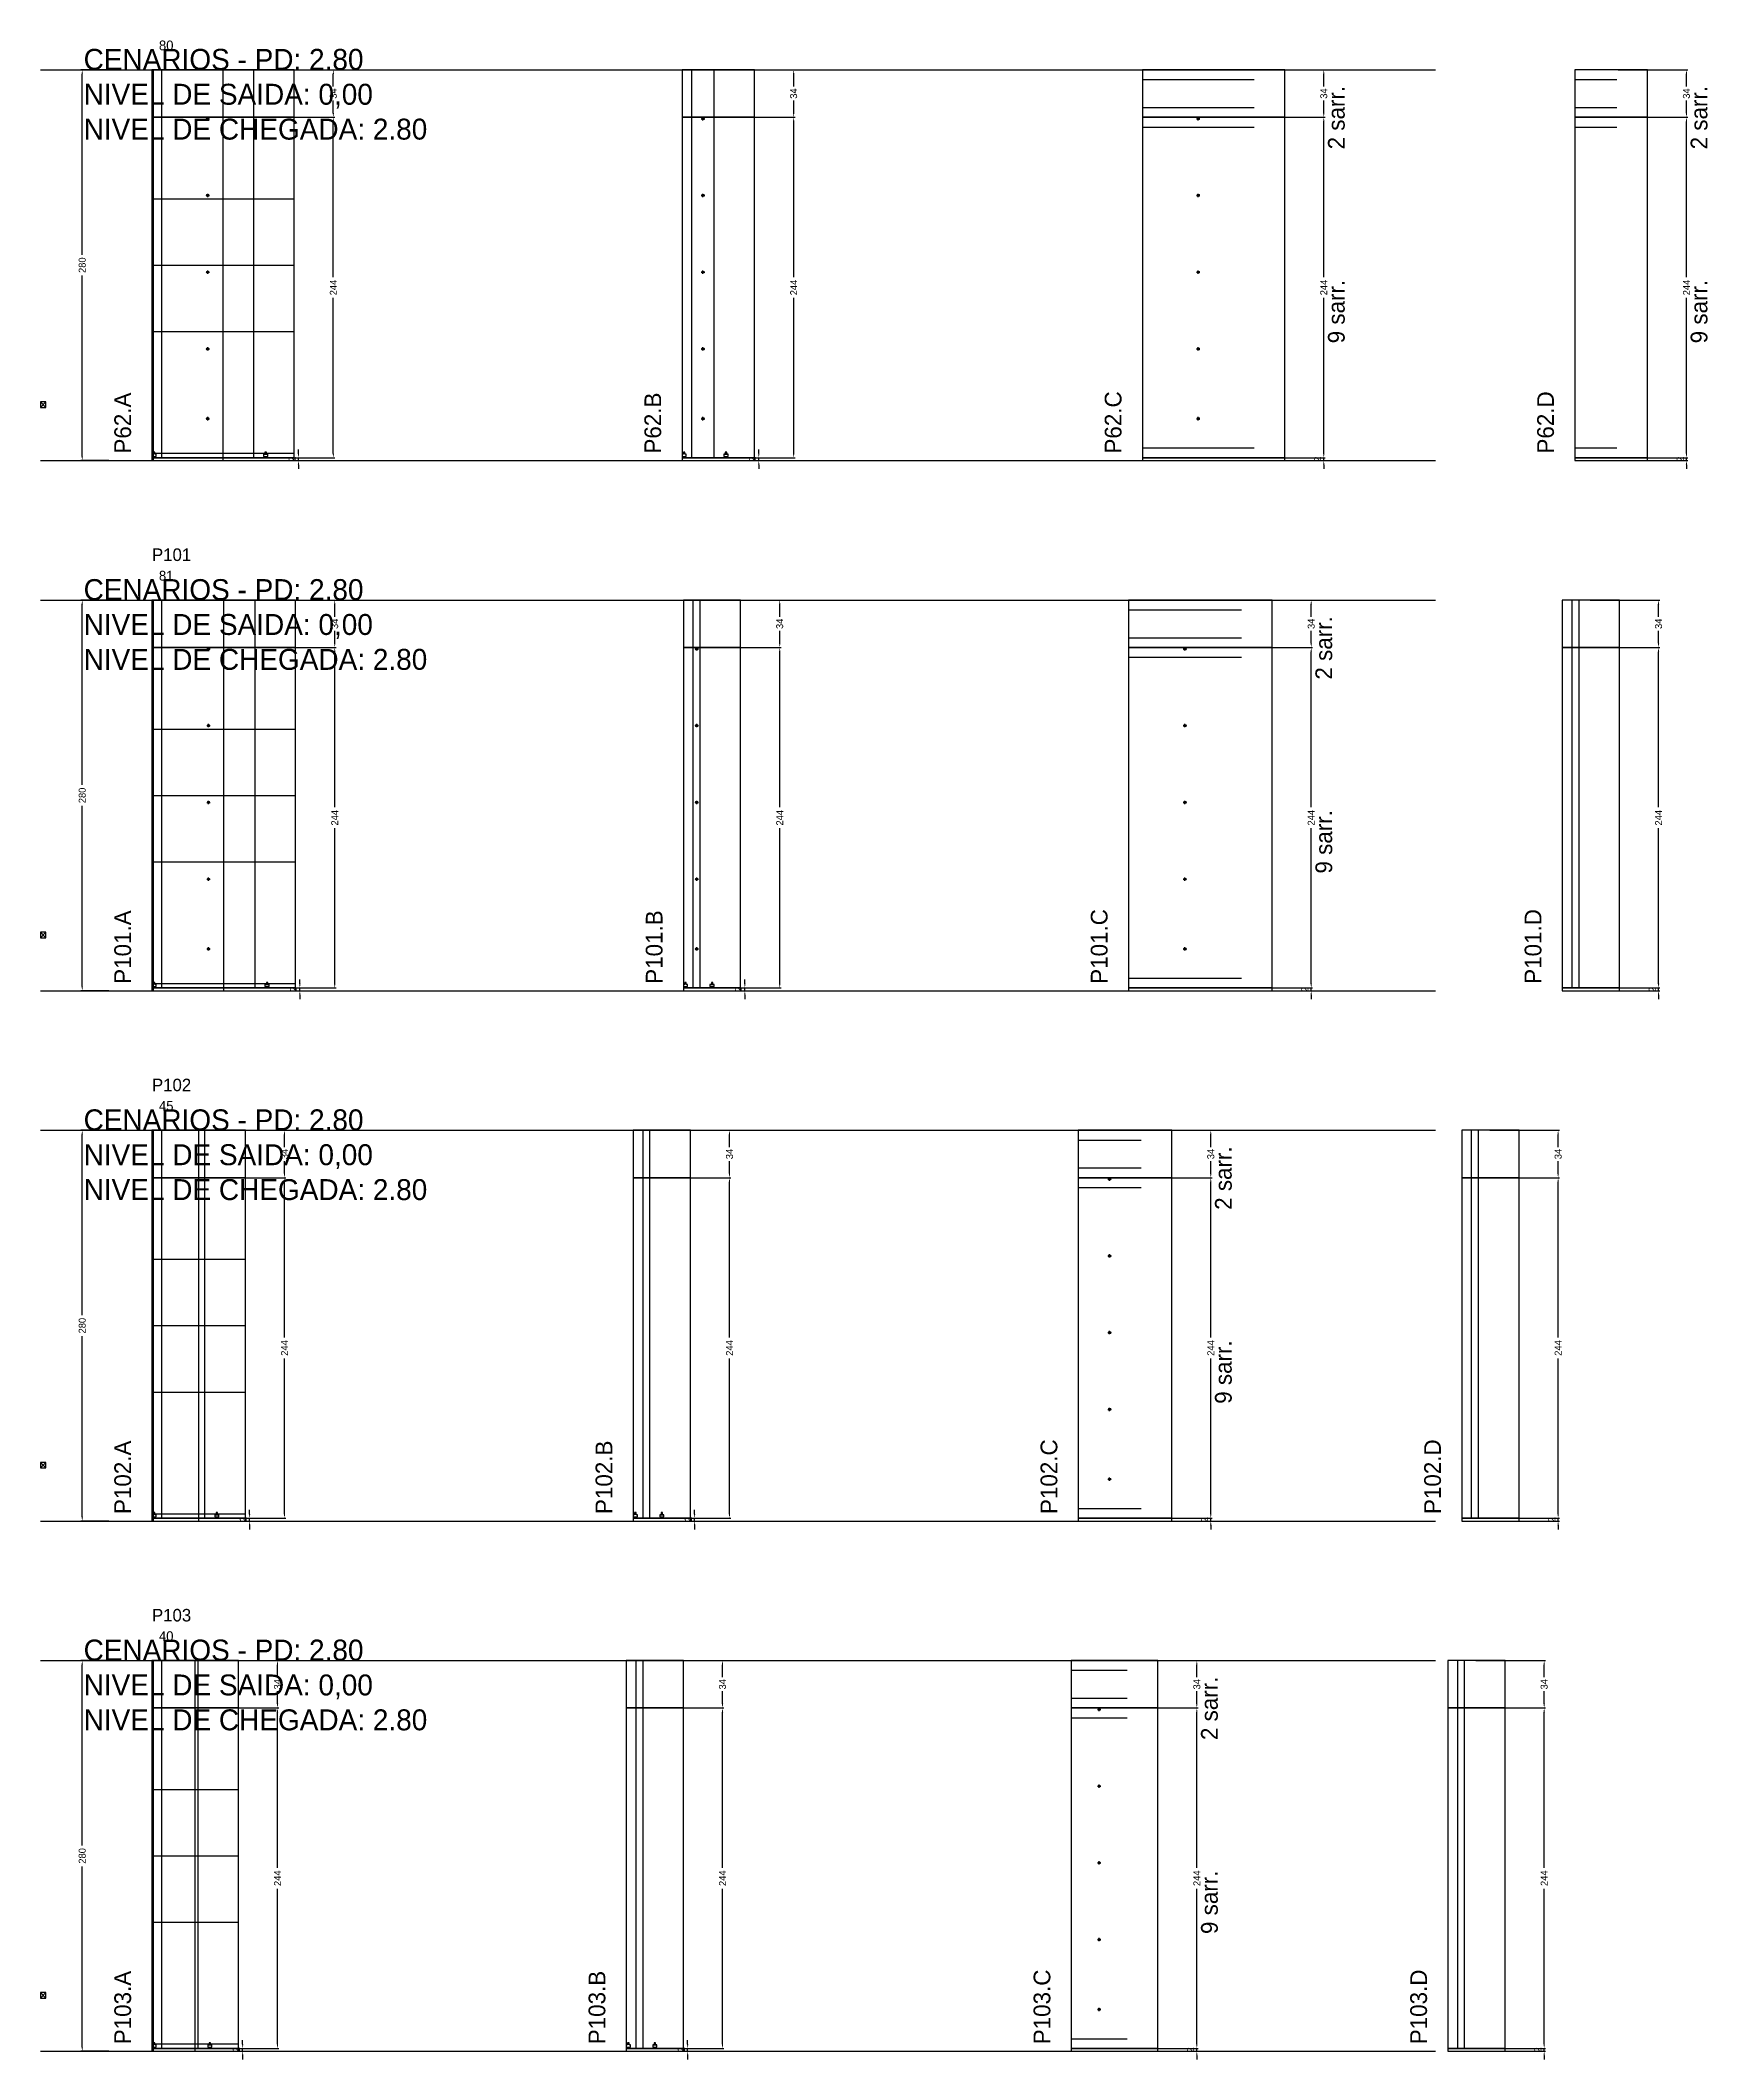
# Model space of a CAD drawing. Header units: centimetres. Extents: x -8500 to 4118, y -39526 to 295.
# Drawn here: x -7000 to -5805, y -24706 to -23259 of the extents above; entities that cross this region are included whole.
import ezdxf

# ---------------------------------------------------------------- set-up
doc = ezdxf.new("R2010")
doc.units = ezdxf.units.CM
doc.linetypes.add('DASHED', pattern=[2, -2])
for name, color, linetype in [('CHAPA', 140, 'Continuous'), ('COTA', 241, 'Continuous'), ('COTAS FURACAO', 16, 'Continuous'), ('Madeira', 30, 'Continuous'), ('MEIO_PONT', 160, 'Continuous'), ('NOMENCLATURA', 7, 'Continuous'), ('Nível', 160, 'Continuous'), ('Painéis', 200, 'Continuous'), ('Perfil Metálico', 150, 'Continuous'), ('SARR_2.2x7', 40, 'Continuous'), ('SARRAFO DE PRESSAO', 200, 'Continuous'), ('texto', 7, 'Continuous'), ('TEXTO_GERAL', 7, 'Continuous')]:
    doc.layers.add(name, color=color, linetype=linetype)
doc.dimstyles.new('PAINEL-NOVA', dxfattribs={"dimtxt": 5, "dimasz": 3, "dimexe": 1, "dimexo": 1, "dimgap": 1, "dimtad": 1, "dimcen": 2.5, "dimazin": 3, "dimtfac": 1, "dimtmove": 0, "dimatfit": 3})

# ---------------------------------------------------------------- blocks, each defined once
blk = doc.blocks.new('_CLOSEDFILLED')
at = {"color": 0, "linetype": 'BYBLOCK'}
blk.add_solid([(-1, 0.16), (0, 0), (-1, -0.16)], dxfattribs=at)
blk = doc.blocks.new('*D1587')
for p, q in [((-6951, -23280), (-6971, -23280)), ((-6970, -23412.5), (-6970, -23283)), ((-6970, -23557), (-6970, -23427.5)), ((-6951, -23560), (-6971, -23560))]:
    blk.add_line(p, q)
at = {"layer": 'Defpoints'}
for p in [(-6950, -23280), (-6970, -23560), (-6950, -23560)]:
    blk.add_point(p, dxfattribs=at)
at = {"layer": 'COTA', "xscale": 3, "yscale": 3}
for p, rotation in [((-6970, -23280), 90), ((-6970, -23560), 270)]:
    blk.add_blockref('_CLOSEDFILLED', p, dxfattribs=dict(at, rotation=rotation))
at = {"layer": 'COTA', "insert": (-6970, -23420), "char_height": 5, "attachment_point": 5, "rotation": 90}
blk.add_mtext('280', dxfattribs=at)
blk = doc.blocks.new('MULDURA')
at = {"layer": 'Paineis'}
for p, q in [((0, 0), (4, 4)), ((4, 0), (0, 4))]:
    blk.add_line(p, q, dxfattribs=at)
blk.add_lwpolyline([(0, 0), (4, 0), (4, 4), (0, 4)], close=True, dxfattribs=at)
blk = doc.blocks.new('*D1589')
for p, q in [((-6839, -23314), (-6789, -23314)), ((-6790, -23428.5), (-6790, -23317)), ((-6790, -23555), (-6790, -23443.5)), ((-6839, -23558), (-6789, -23558))]:
    blk.add_line(p, q)
at = {"layer": 'Defpoints'}
for p in [(-6840, -23314), (-6840, -23558), (-6790, -23558)]:
    blk.add_point(p, dxfattribs=at)
at = {"layer": 'COTA', "xscale": 3, "yscale": 3}
for p, rotation in [((-6790, -23314), 90), ((-6790, -23558), 270)]:
    blk.add_blockref('_CLOSEDFILLED', p, dxfattribs=dict(at, rotation=rotation))
at = {"layer": 'COTA', "insert": (-6790, -23436), "char_height": 5, "attachment_point": 5, "rotation": 90}
blk.add_mtext('244', dxfattribs=at)
blk = doc.blocks.new('*D1590')
for p, q in [((-6839, -23280), (-6789, -23280)), ((-6790, -23292), (-6790, -23283)), ((-6790, -23311), (-6790, -23302)), ((-6839, -23314), (-6789, -23314))]:
    blk.add_line(p, q)
at = {"layer": 'Defpoints'}
for p in [(-6840, -23280), (-6840, -23314), (-6790, -23314)]:
    blk.add_point(p, dxfattribs=at)
at = {"layer": 'COTA', "xscale": 3, "yscale": 3}
for p, rotation in [((-6790, -23280), 90), ((-6790, -23314), 270)]:
    blk.add_blockref('_CLOSEDFILLED', p, dxfattribs=dict(at, rotation=rotation))
at = {"layer": 'COTA', "insert": (-6790, -23297), "char_height": 5, "attachment_point": 5, "rotation": 90}
blk.add_mtext('34', dxfattribs=at)
blk = doc.blocks.new('SLIPTEE')
at = {"layer": 'Paineis'}
blk.add_lwpolyline([(0, 0), (3, 0), (3, 1.5), (2, 1.5), (2, 3), (1, 3), (1, 1.5), (0, 1.5)], close=True, dxfattribs=at)
blk = doc.blocks.new('SLIPTDD')
at = {"layer": 'Paineis'}
blk.add_line((0, 1.5), (3, 1.5), dxfattribs=at)
blk.add_lwpolyline([(0, 0), (3, 0), (3, 1.5), (2, 1.5), (2, 3), (1, 3), (1, 1.5), (0, 1.5)], close=True, dxfattribs=at)
blk = doc.blocks.new('furacao')
at = {"layer": 'COTAS FURACAO'}
for p, q in [((-1.2, 0), (1.2, 0)), ((0, -1.2), (0, 1.2))]:
    blk.add_line(p, q, dxfattribs=at)
blk.add_circle((0, 0), 0.8, dxfattribs=at)
blk = doc.blocks.new('*D1592')
for p, q in [((-6509, -23314), (-6459, -23314)), ((-6460, -23428.5), (-6460, -23317)), ((-6460, -23555), (-6460, -23443.5)), ((-6509, -23558), (-6459, -23558))]:
    blk.add_line(p, q)
at = {"layer": 'Defpoints'}
for p in [(-6510, -23314), (-6510, -23558), (-6460, -23558)]:
    blk.add_point(p, dxfattribs=at)
at = {"layer": 'COTA', "xscale": 3, "yscale": 3}
for p, rotation in [((-6460, -23314), 90), ((-6460, -23558), 270)]:
    blk.add_blockref('_CLOSEDFILLED', p, dxfattribs=dict(at, rotation=rotation))
at = {"layer": 'COTA', "insert": (-6460, -23436), "char_height": 5, "attachment_point": 5, "rotation": 90}
blk.add_mtext('244', dxfattribs=at)
blk = doc.blocks.new('*D1593')
for p, q in [((-6509, -23280), (-6459, -23280)), ((-6460, -23292), (-6460, -23283)), ((-6460, -23311), (-6460, -23302)), ((-6509, -23314), (-6459, -23314))]:
    blk.add_line(p, q)
at = {"layer": 'Defpoints'}
for p in [(-6510, -23280), (-6510, -23314), (-6460, -23314)]:
    blk.add_point(p, dxfattribs=at)
at = {"layer": 'COTA', "xscale": 3, "yscale": 3}
for p, rotation in [((-6460, -23280), 90), ((-6460, -23314), 270)]:
    blk.add_blockref('_CLOSEDFILLED', p, dxfattribs=dict(at, rotation=rotation))
at = {"layer": 'COTA', "insert": (-6460, -23297), "char_height": 5, "attachment_point": 5, "rotation": 90}
blk.add_mtext('34', dxfattribs=at)
blk = doc.blocks.new('*D1595')
for p, q in [((-6129, -23314), (-6079, -23314)), ((-6080, -23428.5), (-6080, -23317)), ((-6080, -23555), (-6080, -23443.5)), ((-6129, -23558), (-6079, -23558))]:
    blk.add_line(p, q)
at = {"layer": 'Defpoints'}
for p in [(-6130, -23314), (-6130, -23558), (-6080, -23558)]:
    blk.add_point(p, dxfattribs=at)
at = {"layer": 'COTA', "xscale": 3, "yscale": 3}
for p, rotation in [((-6080, -23314), 90), ((-6080, -23558), 270)]:
    blk.add_blockref('_CLOSEDFILLED', p, dxfattribs=dict(at, rotation=rotation))
at = {"layer": 'COTA', "insert": (-6080, -23436), "char_height": 5, "attachment_point": 5, "rotation": 90}
blk.add_mtext('244', dxfattribs=at)
blk = doc.blocks.new('*D1596')
for p, q in [((-6129, -23280), (-6079, -23280)), ((-6080, -23292), (-6080, -23283)), ((-6080, -23311), (-6080, -23302)), ((-6129, -23314), (-6079, -23314))]:
    blk.add_line(p, q)
at = {"layer": 'Defpoints'}
for p in [(-6130, -23280), (-6130, -23314), (-6080, -23314)]:
    blk.add_point(p, dxfattribs=at)
at = {"layer": 'COTA', "xscale": 3, "yscale": 3}
for p, rotation in [((-6080, -23280), 90), ((-6080, -23314), 270)]:
    blk.add_blockref('_CLOSEDFILLED', p, dxfattribs=dict(at, rotation=rotation))
at = {"layer": 'COTA', "insert": (-6080, -23297), "char_height": 5, "attachment_point": 5, "rotation": 90}
blk.add_mtext('34', dxfattribs=at)
blk = doc.blocks.new('*D1598')
for p, q in [((-5869, -23314), (-5819, -23314)), ((-5820, -23428.5), (-5820, -23317)), ((-5820, -23555), (-5820, -23443.5)), ((-5869, -23558), (-5819, -23558))]:
    blk.add_line(p, q)
at = {"layer": 'Defpoints'}
for p in [(-5870, -23314), (-5870, -23558), (-5820, -23558)]:
    blk.add_point(p, dxfattribs=at)
at = {"layer": 'COTA', "xscale": 3, "yscale": 3}
for p, rotation in [((-5820, -23314), 90), ((-5820, -23558), 270)]:
    blk.add_blockref('_CLOSEDFILLED', p, dxfattribs=dict(at, rotation=rotation))
at = {"layer": 'COTA', "insert": (-5820, -23436), "char_height": 5, "attachment_point": 5, "rotation": 90}
blk.add_mtext('244', dxfattribs=at)
blk = doc.blocks.new('*D1599')
for p, q in [((-5869, -23280), (-5819, -23280)), ((-5820, -23292), (-5820, -23283)), ((-5820, -23311), (-5820, -23302)), ((-5869, -23314), (-5819, -23314))]:
    blk.add_line(p, q)
at = {"layer": 'Defpoints'}
for p in [(-5870, -23280), (-5870, -23314), (-5820, -23314)]:
    blk.add_point(p, dxfattribs=at)
at = {"layer": 'COTA', "xscale": 3, "yscale": 3}
for p, rotation in [((-5820, -23280), 90), ((-5820, -23314), 270)]:
    blk.add_blockref('_CLOSEDFILLED', p, dxfattribs=dict(at, rotation=rotation))
at = {"layer": 'COTA', "insert": (-5820, -23297), "char_height": 5, "attachment_point": 5, "rotation": 90}
blk.add_mtext('34', dxfattribs=at)
blk = doc.blocks.new('*D1613')
for p, q in [((-6951, -23660), (-6971, -23660)), ((-6970, -23792.5), (-6970, -23663)), ((-6970, -23937), (-6970, -23807.5)), ((-6951, -23940), (-6971, -23940))]:
    blk.add_line(p, q)
at = {"layer": 'Defpoints'}
for p in [(-6950, -23660), (-6970, -23940), (-6950, -23940)]:
    blk.add_point(p, dxfattribs=at)
at = {"layer": 'COTA', "xscale": 3, "yscale": 3}
for p, rotation in [((-6970, -23660), 90), ((-6970, -23940), 270)]:
    blk.add_blockref('_CLOSEDFILLED', p, dxfattribs=dict(at, rotation=rotation))
at = {"layer": 'COTA', "insert": (-6970, -23800), "char_height": 5, "attachment_point": 5, "rotation": 90}
blk.add_mtext('280', dxfattribs=at)
blk = doc.blocks.new('*D1615')
for p, q in [((-6838, -23694), (-6788, -23694)), ((-6789, -23808.5), (-6789, -23697)), ((-6789, -23935), (-6789, -23823.5)), ((-6838, -23938), (-6788, -23938))]:
    blk.add_line(p, q)
at = {"layer": 'Defpoints'}
for p in [(-6839, -23694), (-6839, -23938), (-6789, -23938)]:
    blk.add_point(p, dxfattribs=at)
at = {"layer": 'COTA', "xscale": 3, "yscale": 3}
for p, rotation in [((-6789, -23694), 90), ((-6789, -23938), 270)]:
    blk.add_blockref('_CLOSEDFILLED', p, dxfattribs=dict(at, rotation=rotation))
at = {"layer": 'COTA', "insert": (-6789, -23816), "char_height": 5, "attachment_point": 5, "rotation": 90}
blk.add_mtext('244', dxfattribs=at)
blk = doc.blocks.new('*D1616')
for p, q in [((-6838, -23660), (-6788, -23660)), ((-6789, -23672), (-6789, -23663)), ((-6789, -23691), (-6789, -23682)), ((-6838, -23694), (-6788, -23694))]:
    blk.add_line(p, q)
at = {"layer": 'Defpoints'}
for p in [(-6839, -23660), (-6839, -23694), (-6789, -23694)]:
    blk.add_point(p, dxfattribs=at)
at = {"layer": 'COTA', "xscale": 3, "yscale": 3}
for p, rotation in [((-6789, -23660), 90), ((-6789, -23694), 270)]:
    blk.add_blockref('_CLOSEDFILLED', p, dxfattribs=dict(at, rotation=rotation))
at = {"layer": 'COTA', "insert": (-6789, -23677), "char_height": 5, "attachment_point": 5, "rotation": 90}
blk.add_mtext('34', dxfattribs=at)
blk = doc.blocks.new('*D1618')
for p, q in [((-6519, -23694), (-6469, -23694)), ((-6470, -23808.5), (-6470, -23697)), ((-6470, -23935), (-6470, -23823.5)), ((-6519, -23938), (-6469, -23938))]:
    blk.add_line(p, q)
at = {"layer": 'Defpoints'}
for p in [(-6520, -23694), (-6520, -23938), (-6470, -23938)]:
    blk.add_point(p, dxfattribs=at)
at = {"layer": 'COTA', "xscale": 3, "yscale": 3}
for p, rotation in [((-6470, -23694), 90), ((-6470, -23938), 270)]:
    blk.add_blockref('_CLOSEDFILLED', p, dxfattribs=dict(at, rotation=rotation))
at = {"layer": 'COTA', "insert": (-6470, -23816), "char_height": 5, "attachment_point": 5, "rotation": 90}
blk.add_mtext('244', dxfattribs=at)
blk = doc.blocks.new('*D1619')
for p, q in [((-6519, -23660), (-6469, -23660)), ((-6470, -23672), (-6470, -23663)), ((-6470, -23691), (-6470, -23682)), ((-6519, -23694), (-6469, -23694))]:
    blk.add_line(p, q)
at = {"layer": 'Defpoints'}
for p in [(-6520, -23660), (-6520, -23694), (-6470, -23694)]:
    blk.add_point(p, dxfattribs=at)
at = {"layer": 'COTA', "xscale": 3, "yscale": 3}
for p, rotation in [((-6470, -23660), 90), ((-6470, -23694), 270)]:
    blk.add_blockref('_CLOSEDFILLED', p, dxfattribs=dict(at, rotation=rotation))
at = {"layer": 'COTA', "insert": (-6470, -23677), "char_height": 5, "attachment_point": 5, "rotation": 90}
blk.add_mtext('34', dxfattribs=at)
blk = doc.blocks.new('*D1621')
for p, q in [((-6138, -23694), (-6088, -23694)), ((-6089, -23808.5), (-6089, -23697)), ((-6089, -23935), (-6089, -23823.5)), ((-6138, -23938), (-6088, -23938))]:
    blk.add_line(p, q)
at = {"layer": 'Defpoints'}
for p in [(-6139, -23694), (-6139, -23938), (-6089, -23938)]:
    blk.add_point(p, dxfattribs=at)
at = {"layer": 'COTA', "xscale": 3, "yscale": 3}
for p, rotation in [((-6089, -23694), 90), ((-6089, -23938), 270)]:
    blk.add_blockref('_CLOSEDFILLED', p, dxfattribs=dict(at, rotation=rotation))
at = {"layer": 'COTA', "insert": (-6089, -23816), "char_height": 5, "attachment_point": 5, "rotation": 90}
blk.add_mtext('244', dxfattribs=at)
blk = doc.blocks.new('*D1622')
for p, q in [((-6138, -23660), (-6088, -23660)), ((-6089, -23672), (-6089, -23663)), ((-6089, -23691), (-6089, -23682)), ((-6138, -23694), (-6088, -23694))]:
    blk.add_line(p, q)
at = {"layer": 'Defpoints'}
for p in [(-6139, -23660), (-6139, -23694), (-6089, -23694)]:
    blk.add_point(p, dxfattribs=at)
at = {"layer": 'COTA', "xscale": 3, "yscale": 3}
for p, rotation in [((-6089, -23660), 90), ((-6089, -23694), 270)]:
    blk.add_blockref('_CLOSEDFILLED', p, dxfattribs=dict(at, rotation=rotation))
at = {"layer": 'COTA', "insert": (-6089, -23677), "char_height": 5, "attachment_point": 5, "rotation": 90}
blk.add_mtext('34', dxfattribs=at)
blk = doc.blocks.new('*D1624')
for p, q in [((-5889, -23694), (-5839, -23694)), ((-5840, -23808.5), (-5840, -23697)), ((-5840, -23935), (-5840, -23823.5)), ((-5889, -23938), (-5839, -23938))]:
    blk.add_line(p, q)
at = {"layer": 'Defpoints'}
for p in [(-5890, -23694), (-5890, -23938), (-5840, -23938)]:
    blk.add_point(p, dxfattribs=at)
at = {"layer": 'COTA', "xscale": 3, "yscale": 3}
for p, rotation in [((-5840, -23694), 90), ((-5840, -23938), 270)]:
    blk.add_blockref('_CLOSEDFILLED', p, dxfattribs=dict(at, rotation=rotation))
at = {"layer": 'COTA', "insert": (-5840, -23816), "char_height": 5, "attachment_point": 5, "rotation": 90}
blk.add_mtext('244', dxfattribs=at)
blk = doc.blocks.new('*D1625')
for p, q in [((-5889, -23660), (-5839, -23660)), ((-5840, -23672), (-5840, -23663)), ((-5840, -23691), (-5840, -23682)), ((-5889, -23694), (-5839, -23694))]:
    blk.add_line(p, q)
at = {"layer": 'Defpoints'}
for p in [(-5890, -23660), (-5890, -23694), (-5840, -23694)]:
    blk.add_point(p, dxfattribs=at)
at = {"layer": 'COTA', "xscale": 3, "yscale": 3}
for p, rotation in [((-5840, -23660), 90), ((-5840, -23694), 270)]:
    blk.add_blockref('_CLOSEDFILLED', p, dxfattribs=dict(at, rotation=rotation))
at = {"layer": 'COTA', "insert": (-5840, -23677), "char_height": 5, "attachment_point": 5, "rotation": 90}
blk.add_mtext('34', dxfattribs=at)
blk = doc.blocks.new('*D1639')
for p, q in [((-6951, -24040), (-6971, -24040)), ((-6970, -24172.5), (-6970, -24043)), ((-6970, -24317), (-6970, -24187.5)), ((-6951, -24320), (-6971, -24320))]:
    blk.add_line(p, q)
at = {"layer": 'Defpoints'}
for p in [(-6950, -24040), (-6970, -24320), (-6950, -24320)]:
    blk.add_point(p, dxfattribs=at)
at = {"layer": 'COTA', "xscale": 3, "yscale": 3}
for p, rotation in [((-6970, -24040), 90), ((-6970, -24320), 270)]:
    blk.add_blockref('_CLOSEDFILLED', p, dxfattribs=dict(at, rotation=rotation))
at = {"layer": 'COTA', "insert": (-6970, -24180), "char_height": 5, "attachment_point": 5, "rotation": 90}
blk.add_mtext('280', dxfattribs=at)
blk = doc.blocks.new('*D1641')
for p, q in [((-6874, -24074), (-6824, -24074)), ((-6825, -24188.5), (-6825, -24077)), ((-6825, -24315), (-6825, -24203.5)), ((-6874, -24318), (-6824, -24318))]:
    blk.add_line(p, q)
at = {"layer": 'Defpoints'}
for p in [(-6875, -24074), (-6875, -24318), (-6825, -24318)]:
    blk.add_point(p, dxfattribs=at)
at = {"layer": 'COTA', "xscale": 3, "yscale": 3}
for p, rotation in [((-6825, -24074), 90), ((-6825, -24318), 270)]:
    blk.add_blockref('_CLOSEDFILLED', p, dxfattribs=dict(at, rotation=rotation))
at = {"layer": 'COTA', "insert": (-6825, -24196), "char_height": 5, "attachment_point": 5, "rotation": 90}
blk.add_mtext('244', dxfattribs=at)
blk = doc.blocks.new('*D1642')
for p, q in [((-6874, -24040), (-6824, -24040)), ((-6825, -24052), (-6825, -24043)), ((-6825, -24071), (-6825, -24062)), ((-6874, -24074), (-6824, -24074))]:
    blk.add_line(p, q)
at = {"layer": 'Defpoints'}
for p in [(-6875, -24040), (-6875, -24074), (-6825, -24074)]:
    blk.add_point(p, dxfattribs=at)
at = {"layer": 'COTA', "xscale": 3, "yscale": 3}
for p, rotation in [((-6825, -24040), 90), ((-6825, -24074), 270)]:
    blk.add_blockref('_CLOSEDFILLED', p, dxfattribs=dict(at, rotation=rotation))
at = {"layer": 'COTA', "insert": (-6825, -24057), "char_height": 5, "attachment_point": 5, "rotation": 90}
blk.add_mtext('34', dxfattribs=at)
blk = doc.blocks.new('*D1644')
for p, q in [((-6555, -24074), (-6505, -24074)), ((-6506, -24188.5), (-6506, -24077)), ((-6506, -24315), (-6506, -24203.5)), ((-6555, -24318), (-6505, -24318))]:
    blk.add_line(p, q)
at = {"layer": 'Defpoints'}
for p in [(-6556, -24074), (-6556, -24318), (-6506, -24318)]:
    blk.add_point(p, dxfattribs=at)
at = {"layer": 'COTA', "xscale": 3, "yscale": 3}
for p, rotation in [((-6506, -24074), 90), ((-6506, -24318), 270)]:
    blk.add_blockref('_CLOSEDFILLED', p, dxfattribs=dict(at, rotation=rotation))
at = {"layer": 'COTA', "insert": (-6506, -24196), "char_height": 5, "attachment_point": 5, "rotation": 90}
blk.add_mtext('244', dxfattribs=at)
blk = doc.blocks.new('*D1645')
for p, q in [((-6555, -24040), (-6505, -24040)), ((-6506, -24052), (-6506, -24043)), ((-6506, -24071), (-6506, -24062)), ((-6555, -24074), (-6505, -24074))]:
    blk.add_line(p, q)
at = {"layer": 'Defpoints'}
for p in [(-6556, -24040), (-6556, -24074), (-6506, -24074)]:
    blk.add_point(p, dxfattribs=at)
at = {"layer": 'COTA', "xscale": 3, "yscale": 3}
for p, rotation in [((-6506, -24040), 90), ((-6506, -24074), 270)]:
    blk.add_blockref('_CLOSEDFILLED', p, dxfattribs=dict(at, rotation=rotation))
at = {"layer": 'COTA', "insert": (-6506, -24057), "char_height": 5, "attachment_point": 5, "rotation": 90}
blk.add_mtext('34', dxfattribs=at)
blk = doc.blocks.new('*D1647')
for p, q in [((-6210, -24074), (-6160, -24074)), ((-6161, -24188.5), (-6161, -24077)), ((-6161, -24315), (-6161, -24203.5)), ((-6210, -24318), (-6160, -24318))]:
    blk.add_line(p, q)
at = {"layer": 'Defpoints'}
for p in [(-6211, -24074), (-6211, -24318), (-6161, -24318)]:
    blk.add_point(p, dxfattribs=at)
at = {"layer": 'COTA', "xscale": 3, "yscale": 3}
for p, rotation in [((-6161, -24074), 90), ((-6161, -24318), 270)]:
    blk.add_blockref('_CLOSEDFILLED', p, dxfattribs=dict(at, rotation=rotation))
at = {"layer": 'COTA', "insert": (-6161, -24196), "char_height": 5, "attachment_point": 5, "rotation": 90}
blk.add_mtext('244', dxfattribs=at)
blk = doc.blocks.new('*D1648')
for p, q in [((-6210, -24040), (-6160, -24040)), ((-6161, -24052), (-6161, -24043)), ((-6161, -24071), (-6161, -24062)), ((-6210, -24074), (-6160, -24074))]:
    blk.add_line(p, q)
at = {"layer": 'Defpoints'}
for p in [(-6211, -24040), (-6211, -24074), (-6161, -24074)]:
    blk.add_point(p, dxfattribs=at)
at = {"layer": 'COTA', "xscale": 3, "yscale": 3}
for p, rotation in [((-6161, -24040), 90), ((-6161, -24074), 270)]:
    blk.add_blockref('_CLOSEDFILLED', p, dxfattribs=dict(at, rotation=rotation))
at = {"layer": 'COTA', "insert": (-6161, -24057), "char_height": 5, "attachment_point": 5, "rotation": 90}
blk.add_mtext('34', dxfattribs=at)
blk = doc.blocks.new('*D1650')
for p, q in [((-5961, -24074), (-5911, -24074)), ((-5912, -24188.5), (-5912, -24077)), ((-5912, -24315), (-5912, -24203.5)), ((-5961, -24318), (-5911, -24318))]:
    blk.add_line(p, q)
at = {"layer": 'Defpoints'}
for p in [(-5962, -24074), (-5962, -24318), (-5912, -24318)]:
    blk.add_point(p, dxfattribs=at)
at = {"layer": 'COTA', "xscale": 3, "yscale": 3}
for p, rotation in [((-5912, -24074), 90), ((-5912, -24318), 270)]:
    blk.add_blockref('_CLOSEDFILLED', p, dxfattribs=dict(at, rotation=rotation))
at = {"layer": 'COTA', "insert": (-5912, -24196), "char_height": 5, "attachment_point": 5, "rotation": 90}
blk.add_mtext('244', dxfattribs=at)
blk = doc.blocks.new('*D1651')
for p, q in [((-5961, -24040), (-5911, -24040)), ((-5912, -24052), (-5912, -24043)), ((-5912, -24071), (-5912, -24062)), ((-5961, -24074), (-5911, -24074))]:
    blk.add_line(p, q)
at = {"layer": 'Defpoints'}
for p in [(-5962, -24040), (-5962, -24074), (-5912, -24074)]:
    blk.add_point(p, dxfattribs=at)
at = {"layer": 'COTA', "xscale": 3, "yscale": 3}
for p, rotation in [((-5912, -24040), 90), ((-5912, -24074), 270)]:
    blk.add_blockref('_CLOSEDFILLED', p, dxfattribs=dict(at, rotation=rotation))
at = {"layer": 'COTA', "insert": (-5912, -24057), "char_height": 5, "attachment_point": 5, "rotation": 90}
blk.add_mtext('34', dxfattribs=at)
blk = doc.blocks.new('*D1665')
for p, q in [((-6951, -24420), (-6971, -24420)), ((-6970, -24552.5), (-6970, -24423)), ((-6970, -24697), (-6970, -24567.5)), ((-6951, -24700), (-6971, -24700))]:
    blk.add_line(p, q)
at = {"layer": 'Defpoints'}
for p in [(-6950, -24420), (-6970, -24700), (-6950, -24700)]:
    blk.add_point(p, dxfattribs=at)
at = {"layer": 'COTA', "xscale": 3, "yscale": 3}
for p, rotation in [((-6970, -24420), 90), ((-6970, -24700), 270)]:
    blk.add_blockref('_CLOSEDFILLED', p, dxfattribs=dict(at, rotation=rotation))
at = {"layer": 'COTA', "insert": (-6970, -24560), "char_height": 5, "attachment_point": 5, "rotation": 90}
blk.add_mtext('280', dxfattribs=at)
blk = doc.blocks.new('*D1667')
for p, q in [((-6879, -24454), (-6829, -24454)), ((-6830, -24568.5), (-6830, -24457)), ((-6830, -24695), (-6830, -24583.5)), ((-6879, -24698), (-6829, -24698))]:
    blk.add_line(p, q)
at = {"layer": 'Defpoints'}
for p in [(-6880, -24454), (-6880, -24698), (-6830, -24698)]:
    blk.add_point(p, dxfattribs=at)
at = {"layer": 'COTA', "xscale": 3, "yscale": 3}
for p, rotation in [((-6830, -24454), 90), ((-6830, -24698), 270)]:
    blk.add_blockref('_CLOSEDFILLED', p, dxfattribs=dict(at, rotation=rotation))
at = {"layer": 'COTA', "insert": (-6830, -24576), "char_height": 5, "attachment_point": 5, "rotation": 90}
blk.add_mtext('244', dxfattribs=at)
blk = doc.blocks.new('*D1668')
for p, q in [((-6879, -24420), (-6829, -24420)), ((-6830, -24432), (-6830, -24423)), ((-6879, -24454), (-6829, -24454)), ((-6830, -24451), (-6830, -24442))]:
    blk.add_line(p, q)
at = {"layer": 'Defpoints'}
for p in [(-6880, -24420), (-6880, -24454), (-6830, -24454)]:
    blk.add_point(p, dxfattribs=at)
at = {"layer": 'COTA', "xscale": 3, "yscale": 3}
for p, rotation in [((-6830, -24420), 90), ((-6830, -24454), 270)]:
    blk.add_blockref('_CLOSEDFILLED', p, dxfattribs=dict(at, rotation=rotation))
at = {"layer": 'COTA', "insert": (-6830, -24437), "char_height": 5, "attachment_point": 5, "rotation": 90}
blk.add_mtext('34', dxfattribs=at)
blk = doc.blocks.new('*D1670')
for p, q in [((-6560, -24454), (-6510, -24454)), ((-6511, -24568.5), (-6511, -24457)), ((-6511, -24695), (-6511, -24583.5)), ((-6560, -24698), (-6510, -24698))]:
    blk.add_line(p, q)
at = {"layer": 'Defpoints'}
for p in [(-6561, -24454), (-6561, -24698), (-6511, -24698)]:
    blk.add_point(p, dxfattribs=at)
at = {"layer": 'COTA', "xscale": 3, "yscale": 3}
for p, rotation in [((-6511, -24454), 90), ((-6511, -24698), 270)]:
    blk.add_blockref('_CLOSEDFILLED', p, dxfattribs=dict(at, rotation=rotation))
at = {"layer": 'COTA', "insert": (-6511, -24576), "char_height": 5, "attachment_point": 5, "rotation": 90}
blk.add_mtext('244', dxfattribs=at)
blk = doc.blocks.new('*D1671')
for p, q in [((-6560, -24420), (-6510, -24420)), ((-6511, -24432), (-6511, -24423)), ((-6560, -24454), (-6510, -24454)), ((-6511, -24451), (-6511, -24442))]:
    blk.add_line(p, q)
at = {"layer": 'Defpoints'}
for p in [(-6561, -24420), (-6561, -24454), (-6511, -24454)]:
    blk.add_point(p, dxfattribs=at)
at = {"layer": 'COTA', "xscale": 3, "yscale": 3}
for p, rotation in [((-6511, -24420), 90), ((-6511, -24454), 270)]:
    blk.add_blockref('_CLOSEDFILLED', p, dxfattribs=dict(at, rotation=rotation))
at = {"layer": 'COTA', "insert": (-6511, -24437), "char_height": 5, "attachment_point": 5, "rotation": 90}
blk.add_mtext('34', dxfattribs=at)
blk = doc.blocks.new('*D1673')
for p, q in [((-6220, -24454), (-6170, -24454)), ((-6171, -24568.5), (-6171, -24457)), ((-6171, -24695), (-6171, -24583.5)), ((-6220, -24698), (-6170, -24698))]:
    blk.add_line(p, q)
at = {"layer": 'Defpoints'}
for p in [(-6221, -24454), (-6221, -24698), (-6171, -24698)]:
    blk.add_point(p, dxfattribs=at)
at = {"layer": 'COTA', "xscale": 3, "yscale": 3}
for p, rotation in [((-6171, -24454), 90), ((-6171, -24698), 270)]:
    blk.add_blockref('_CLOSEDFILLED', p, dxfattribs=dict(at, rotation=rotation))
at = {"layer": 'COTA', "insert": (-6171, -24576), "char_height": 5, "attachment_point": 5, "rotation": 90}
blk.add_mtext('244', dxfattribs=at)
blk = doc.blocks.new('*D1674')
for p, q in [((-6220, -24420), (-6170, -24420)), ((-6171, -24432), (-6171, -24423)), ((-6220, -24454), (-6170, -24454)), ((-6171, -24451), (-6171, -24442))]:
    blk.add_line(p, q)
at = {"layer": 'Defpoints'}
for p in [(-6221, -24420), (-6221, -24454), (-6171, -24454)]:
    blk.add_point(p, dxfattribs=at)
at = {"layer": 'COTA', "xscale": 3, "yscale": 3}
for p, rotation in [((-6171, -24420), 90), ((-6171, -24454), 270)]:
    blk.add_blockref('_CLOSEDFILLED', p, dxfattribs=dict(at, rotation=rotation))
at = {"layer": 'COTA', "insert": (-6171, -24437), "char_height": 5, "attachment_point": 5, "rotation": 90}
blk.add_mtext('34', dxfattribs=at)
blk = doc.blocks.new('*D1676')
for p, q in [((-5971, -24454), (-5921, -24454)), ((-5922, -24568.5), (-5922, -24457)), ((-5922, -24695), (-5922, -24583.5)), ((-5971, -24698), (-5921, -24698))]:
    blk.add_line(p, q)
at = {"layer": 'Defpoints'}
for p in [(-5972, -24454), (-5972, -24698), (-5922, -24698)]:
    blk.add_point(p, dxfattribs=at)
at = {"layer": 'COTA', "xscale": 3, "yscale": 3}
for p, rotation in [((-5922, -24454), 90), ((-5922, -24698), 270)]:
    blk.add_blockref('_CLOSEDFILLED', p, dxfattribs=dict(at, rotation=rotation))
at = {"layer": 'COTA', "insert": (-5922, -24576), "char_height": 5, "attachment_point": 5, "rotation": 90}
blk.add_mtext('244', dxfattribs=at)
blk = doc.blocks.new('*D1677')
for p, q in [((-5971, -24420), (-5921, -24420)), ((-5922, -24432), (-5922, -24423)), ((-5971, -24454), (-5921, -24454)), ((-5922, -24451), (-5922, -24442))]:
    blk.add_line(p, q)
at = {"layer": 'Defpoints'}
for p in [(-5972, -24420), (-5972, -24454), (-5922, -24454)]:
    blk.add_point(p, dxfattribs=at)
at = {"layer": 'COTA', "xscale": 3, "yscale": 3}
for p, rotation in [((-5922, -24420), 90), ((-5922, -24454), 270)]:
    blk.add_blockref('_CLOSEDFILLED', p, dxfattribs=dict(at, rotation=rotation))
at = {"layer": 'COTA', "insert": (-5922, -24437), "char_height": 5, "attachment_point": 5, "rotation": 90}
blk.add_mtext('34', dxfattribs=at)

msp = doc.modelspace()

# ---------------------------------------------------------------- linework, layer by layer
at = {"layer": 'CHAPA'}
for points in [[(-6920, -23560), (-6918.8, -23560), (-6918.8, -23280), (-6920, -23280)], [(-6920, -23940), (-6918.8, -23940), (-6918.8, -23660), (-6920, -23660)], [(-6920, -24320), (-6918.8, -24320), (-6918.8, -24040), (-6920, -24040)], [(-6920, -24700), (-6918.8, -24700), (-6918.8, -24420), (-6920, -24420)]]:
    msp.add_lwpolyline(points, close=True, dxfattribs=at)
at = {"layer": 'Madeira'}
for points in [[(-6920, -23372.4), (-6818, -23372.4)], [(-6920, -23467.6), (-6818, -23467.6)], [(-6920, -23752.4), (-6817, -23752.4)], [(-6920, -23847.6), (-6817, -23847.6)], [(-6920, -24132.4), (-6853, -24132.4)], [(-6920, -24227.6), (-6853, -24227.6)], [(-6920, -24512.4), (-6858, -24512.4)], [(-6920, -24607.6), (-6858, -24607.6)]]:
    msp.add_lwpolyline(points, dxfattribs=at)
at = {"layer": 'MEIO_PONT'}
for points in [[(-6920, -23420), (-6818, -23420)], [(-6920, -23800), (-6817, -23800)], [(-6920, -24180), (-6853, -24180)], [(-6920, -24560), (-6858, -24560)]]:
    msp.add_lwpolyline(points, dxfattribs=at)
at = {"layer": 'Nível', "linetype": 'DASHED'}
for points in [[(-7000, -23280), (-6000, -23280)], [(-7000, -23560), (-6000, -23560)], [(-7000, -23660), (-6000, -23660)], [(-7000, -23940), (-6000, -23940)], [(-7000, -24040), (-6000, -24040)], [(-7000, -24320), (-6000, -24320)], [(-7000, -24420), (-6000, -24420)], [(-7000, -24700), (-6000, -24700)]]:
    msp.add_lwpolyline(points, dxfattribs=at)
at = {"layer": 'Painéis'}
for points in [[(-6920, -23314), (-6818, -23314), (-6818, -23280), (-6920, -23280)], [(-6920, -23560), (-6818, -23560), (-6818, -23280), (-6920, -23280)], [(-6540, -23314), (-6488, -23314), (-6488, -23280), (-6540, -23280)], [(-6210, -23314), (-6108, -23314), (-6108, -23280), (-6210, -23280)], [(-5900, -23314), (-5848, -23314), (-5848, -23280), (-5900, -23280)], [(-6920, -23558), (-6818, -23558), (-6818, -23314), (-6920, -23314)], [(-6540, -23558), (-6488, -23558), (-6488, -23314), (-6540, -23314)], [(-6210, -23558), (-6108, -23558), (-6108, -23314), (-6210, -23314)], [(-5900, -23558), (-5848, -23558), (-5848, -23314), (-5900, -23314)], [(-6920, -23560), (-6818, -23560), (-6818, -23558), (-6920, -23558)], [(-6540, -23560), (-6488, -23560), (-6488, -23558), (-6540, -23558)], [(-6210, -23560), (-6108, -23560), (-6108, -23558), (-6210, -23558)], [(-5900, -23560), (-5848, -23560), (-5848, -23558), (-5900, -23558)], [(-6920, -23694), (-6817, -23694), (-6817, -23660), (-6920, -23660)], [(-6920, -23940), (-6817, -23940), (-6817, -23660), (-6920, -23660)], [(-6539, -23694), (-6498, -23694), (-6498, -23660), (-6539, -23660)], [(-6220, -23694), (-6117, -23694), (-6117, -23660), (-6220, -23660)], [(-5909, -23694), (-5868, -23694), (-5868, -23660), (-5909, -23660)], [(-6920, -23938), (-6817, -23938), (-6817, -23694), (-6920, -23694)], [(-6539, -23938), (-6498, -23938), (-6498, -23694), (-6539, -23694)], [(-6220, -23938), (-6117, -23938), (-6117, -23694), (-6220, -23694)], [(-5909, -23938), (-5868, -23938), (-5868, -23694), (-5909, -23694)], [(-6920, -23940), (-6817, -23940), (-6817, -23938), (-6920, -23938)], [(-6539, -23940), (-6498, -23940), (-6498, -23938), (-6539, -23938)], [(-6220, -23940), (-6117, -23940), (-6117, -23938), (-6220, -23938)], [(-5909, -23940), (-5868, -23940), (-5868, -23938), (-5909, -23938)], [(-6920, -24074), (-6853, -24074), (-6853, -24040), (-6920, -24040)], [(-6920, -24320), (-6853, -24320), (-6853, -24040), (-6920, -24040)], [(-6575, -24074), (-6534, -24074), (-6534, -24040), (-6575, -24040)], [(-6256, -24074), (-6189, -24074), (-6189, -24040), (-6256, -24040)], [(-5981, -24074), (-5940, -24074), (-5940, -24040), (-5981, -24040)], [(-6920, -24318), (-6853, -24318), (-6853, -24074), (-6920, -24074)], [(-6575, -24318), (-6534, -24318), (-6534, -24074), (-6575, -24074)], [(-6256, -24318), (-6189, -24318), (-6189, -24074), (-6256, -24074)], [(-5981, -24318), (-5940, -24318), (-5940, -24074), (-5981, -24074)], [(-6920, -24320), (-6853, -24320), (-6853, -24318), (-6920, -24318)], [(-6575, -24320), (-6534, -24320), (-6534, -24318), (-6575, -24318)], [(-6256, -24320), (-6189, -24320), (-6189, -24318), (-6256, -24318)], [(-5981, -24320), (-5940, -24320), (-5940, -24318), (-5981, -24318)], [(-6920, -24454), (-6858, -24454), (-6858, -24420), (-6920, -24420)], [(-6920, -24700), (-6858, -24700), (-6858, -24420), (-6920, -24420)], [(-6580, -24454), (-6539, -24454), (-6539, -24420), (-6580, -24420)], [(-6261, -24454), (-6199, -24454), (-6199, -24420), (-6261, -24420)], [(-5991, -24454), (-5950, -24454), (-5950, -24420), (-5991, -24420)], [(-6920, -24698), (-6858, -24698), (-6858, -24454), (-6920, -24454)], [(-6580, -24698), (-6539, -24698), (-6539, -24454), (-6580, -24454)], [(-6261, -24698), (-6199, -24698), (-6199, -24454), (-6261, -24454)], [(-5991, -24698), (-5950, -24698), (-5950, -24454), (-5991, -24454)], [(-6920, -24700), (-6858, -24700), (-6858, -24698), (-6920, -24698)], [(-6580, -24700), (-6539, -24700), (-6539, -24698), (-6580, -24698)], [(-6261, -24700), (-6199, -24700), (-6199, -24698), (-6261, -24698)], [(-5991, -24700), (-5950, -24700), (-5950, -24698), (-5991, -24698)]]:
    msp.add_lwpolyline(points, close=True, dxfattribs=at)
at = {"layer": 'Perfil Metálico'}
for p, q in [((-6869, -23560), (-6869, -23280)), ((-6868.5, -23940), (-6868.5, -23660)), ((-6886.5, -24320), (-6886.5, -24040)), ((-6889, -24700), (-6889, -24420))]:
    msp.add_line(p, q, dxfattribs=at)
at = {"layer": 'SARR_2.2x7'}
for points in [[(-6913, -23314), (-6913, -23280)], [(-6847, -23314), (-6847, -23280)], [(-6533, -23314), (-6533, -23280)], [(-6517, -23314), (-6517, -23280)], [(-6210, -23287), (-6130, -23287)], [(-5900, -23287), (-5870, -23287)], [(-6210, -23307), (-6130, -23307)], [(-5900, -23307), (-5870, -23307)], [(-6210, -23321), (-6130, -23321)], [(-5900, -23321), (-5870, -23321)], [(-6210, -23551), (-6130, -23551)], [(-5900, -23551), (-5870, -23551)], [(-6913, -23694), (-6913, -23660)], [(-6846, -23694), (-6846, -23660)], [(-6532, -23694), (-6532, -23660)], [(-6527, -23694), (-6527, -23660)], [(-5902, -23694), (-5902, -23660)], [(-5897, -23694), (-5897, -23660)], [(-6220, -23667), (-6139, -23667)], [(-6220, -23687), (-6139, -23687)], [(-6220, -23701), (-6139, -23701)], [(-6220, -23931), (-6139, -23931)], [(-6913, -24074), (-6913, -24040)], [(-6882, -24074), (-6882, -24040)], [(-6568, -24074), (-6568, -24040)], [(-6563, -24074), (-6563, -24040)], [(-6256, -24047), (-6211, -24047)], [(-5974, -24074), (-5974, -24040)], [(-5969, -24074), (-5969, -24040)], [(-6256, -24067), (-6211, -24067)], [(-6256, -24081), (-6211, -24081)], [(-6256, -24311), (-6211, -24311)], [(-6913, -24454), (-6913, -24420)], [(-6887, -24454), (-6887, -24420)], [(-6573, -24454), (-6573, -24420)], [(-6568, -24454), (-6568, -24420)], [(-6261, -24427), (-6221, -24427)], [(-5984, -24454), (-5984, -24420)], [(-5979, -24454), (-5979, -24420)], [(-6261, -24447), (-6221, -24447)], [(-6261, -24461), (-6221, -24461)], [(-6261, -24691), (-6221, -24691)]]:
    msp.add_lwpolyline(points, dxfattribs=at)
at = {"layer": 'SARR_2.2x7', "linetype": 'DASHED'}
for points in [[(-6913, -23558), (-6913, -23314)], [(-6847, -23558), (-6847, -23314)], [(-6533, -23558), (-6533, -23314)], [(-6517, -23558), (-6517, -23314)], [(-6913, -23938), (-6913, -23694)], [(-6846, -23938), (-6846, -23694)], [(-6532, -23938), (-6532, -23694)], [(-6527, -23938), (-6527, -23694)], [(-5902, -23938), (-5902, -23694)], [(-5897, -23938), (-5897, -23694)], [(-6913, -24318), (-6913, -24074)], [(-6882, -24318), (-6882, -24074)], [(-6568, -24318), (-6568, -24074)], [(-6563, -24318), (-6563, -24074)], [(-5974, -24318), (-5974, -24074)], [(-5969, -24318), (-5969, -24074)], [(-6913, -24698), (-6913, -24454)], [(-6887, -24698), (-6887, -24454)], [(-6573, -24698), (-6573, -24454)], [(-6568, -24698), (-6568, -24454)], [(-5984, -24698), (-5984, -24454)], [(-5979, -24698), (-5979, -24454)]]:
    msp.add_lwpolyline(points, dxfattribs=at)
at = {"layer": 'SARRAFO DE PRESSAO'}
for points in [[(-6920, -23560), (-6818, -23560), (-6818, -23555), (-6920, -23555)], [(-6920, -23940), (-6817, -23940), (-6817, -23935), (-6920, -23935)], [(-6920, -24320), (-6853, -24320), (-6853, -24315), (-6920, -24315)], [(-6920, -24700), (-6858, -24700), (-6858, -24695), (-6920, -24695)]]:
    msp.add_lwpolyline(points, close=True, dxfattribs=at)

# ---------------------------------------------------------------- block references
at = {"layer": 'COTA'}
for name, p in [('furacao', (-6880, -23315)), ('furacao', (-6525, -23315)), ('furacao', (-6170, -23315)), ('furacao', (-6880, -23370)), ('furacao', (-6525, -23370)), ('furacao', (-6170, -23370)), ('furacao', (-6880, -23425)), ('furacao', (-6525, -23425)), ('furacao', (-6170, -23425)), ('furacao', (-6880, -23480)), ('furacao', (-6525, -23480)), ('furacao', (-6170, -23480)), ('MULDURA', (-7000, -23522)), ('furacao', (-6880, -23530)), ('furacao', (-6525, -23530)), ('furacao', (-6170, -23530)), ('SLIPTEE', (-6920, -23557)), ('SLIPTDD', (-6840, -23557)), ('SLIPTEE', (-6540, -23557)), ('SLIPTDD', (-6510, -23557)), ('furacao', (-6879.5, -23695)), ('furacao', (-6529.5, -23695)), ('furacao', (-6179.5, -23695)), ('furacao', (-6879.5, -23750)), ('furacao', (-6529.5, -23750)), ('furacao', (-6179.5, -23750)), ('furacao', (-6879.5, -23805)), ('furacao', (-6529.5, -23805)), ('furacao', (-6179.5, -23805)), ('furacao', (-6879.5, -23860)), ('furacao', (-6529.5, -23860)), ('furacao', (-6179.5, -23860)), ('MULDURA', (-7000, -23902)), ('furacao', (-6879.5, -23910)), ('furacao', (-6529.5, -23910)), ('furacao', (-6179.5, -23910)), ('SLIPTEE', (-6920, -23937)), ('SLIPTDD', (-6839, -23937)), ('SLIPTEE', (-6539, -23937)), ('SLIPTDD', (-6520, -23937)), ('furacao', (-6233.5, -24075)), ('furacao', (-6233.5, -24130)), ('furacao', (-6233.5, -24185)), ('furacao', (-6233.5, -24240)), ('MULDURA', (-7000, -24282)), ('furacao', (-6233.5, -24290)), ('SLIPTEE', (-6920, -24317)), ('SLIPTDD', (-6875, -24317)), ('SLIPTEE', (-6575, -24317)), ('SLIPTDD', (-6556, -24317)), ('furacao', (-6241, -24455)), ('furacao', (-6241, -24510)), ('furacao', (-6241, -24565)), ('furacao', (-6241, -24620)), ('MULDURA', (-7000, -24662)), ('furacao', (-6241, -24670)), ('SLIPTEE', (-6920, -24697)), ('SLIPTDD', (-6880, -24697)), ('SLIPTEE', (-6580, -24697)), ('SLIPTDD', (-6561, -24697))]:
    msp.add_blockref(name, p, dxfattribs=at)

# ---------------------------------------------------------------- texts
at = {"layer": 'NOMENCLATURA'}
for s, p in [('CENARIOS - PD: 2.80', (-6969, -23280)), ('NIVEL DE SAIDA: 0,00', (-6969, -23305)), ('NIVEL DE CHEGADA: 2.80', (-6969, -23330)), ('CENARIOS - PD: 2.80', (-6969, -23660)), ('NIVEL DE SAIDA: 0,00', (-6969, -23685)), ('NIVEL DE CHEGADA: 2.80', (-6969, -23710)), ('CENARIOS - PD: 2.80', (-6969, -24040)), ('NIVEL DE SAIDA: 0,00', (-6969, -24065)), ('NIVEL DE CHEGADA: 2.80', (-6969, -24090)), ('CENARIOS - PD: 2.80', (-6969, -24420)), ('NIVEL DE SAIDA: 0,00', (-6969, -24445)), ('NIVEL DE CHEGADA: 2.80', (-6969, -24470))]:
    msp.add_text(s, height=15, dxfattribs=at).set_placement(p)
for s, p in [('2 sarr.', (-6065, -23337)), ('2 sarr.', (-5805, -23337)), ('9 sarr.', (-6065, -23476)), ('9 sarr.', (-5805, -23476)), ('P62.A', (-6935, -23555)), ('P62.B', (-6555, -23555)), ('P62.C', (-6225, -23555)), ('P62.D', (-5915, -23555)), ('2 sarr.', (-6074, -23717)), ('9 sarr.', (-6074, -23856)), ('P101.A', (-6935, -23935)), ('P101.B', (-6554, -23935)), ('P101.C', (-6235, -23935)), ('P101.D', (-5924, -23935)), ('2 sarr.', (-6146, -24097)), ('9 sarr.', (-6146, -24236)), ('P102.A', (-6935, -24315)), ('P102.B', (-6590, -24315)), ('P102.C', (-6271, -24315)), ('P102.D', (-5996, -24315)), ('2 sarr.', (-6156, -24477)), ('9 sarr.', (-6156, -24616)), ('P103.A', (-6935, -24695)), ('P103.B', (-6595, -24695)), ('P103.C', (-6276, -24695)), ('P103.D', (-6006, -24695))]:
    msp.add_text(s, height=12, rotation=90, dxfattribs=at).set_placement(p)
at = {"layer": 'texto'}
for s, p in [('80', (-6915, -23266)), ('81', (-6915, -23646)), ('45', (-6915, -24026)), ('40', (-6915, -24406))]:
    msp.add_text(s, height=7, dxfattribs=at).set_placement(p)
at = {"layer": 'TEXTO_GERAL'}
for s, p in [('P101', (-6920, -23632)), ('P102', (-6920, -24012)), ('P103', (-6920, -24392))]:
    msp.add_text(s, height=9, dxfattribs=at).set_placement(p)

# ---------------------------------------------------------------- dimensions: what is measured, and where the dimension line sits
at = {"layer": 'COTA'}
for base, p1, p2, picture, middle in [((-6970, -23560), (-6950, -23560), (-6950, -23280), '*D1587', (-6970, -23420)), ((-6790, -23314), (-6840, -23314), (-6840, -23280), '*D1590', (-6790, -23297)), ((-6460, -23314), (-6510, -23314), (-6510, -23280), '*D1593', (-6460, -23297)), ((-6080, -23314), (-6130, -23314), (-6130, -23280), '*D1596', (-6080, -23297)), ((-5820, -23314), (-5870, -23314), (-5870, -23280), '*D1599', (-5820, -23297)), ((-6790, -23558), (-6840, -23558), (-6840, -23314), '*D1589', (-6790, -23436)), ((-6460, -23558), (-6510, -23558), (-6510, -23314), '*D1592', (-6460, -23436)), ((-6080, -23558), (-6130, -23558), (-6130, -23314), '*D1595', (-6080, -23436)), ((-5820, -23558), (-5870, -23558), (-5870, -23314), '*D1598', (-5820, -23436)), ((-6970, -23940), (-6950, -23940), (-6950, -23660), '*D1613', (-6970, -23800)), ((-6789, -23694), (-6839, -23694), (-6839, -23660), '*D1616', (-6789, -23677)), ((-6470, -23694), (-6520, -23694), (-6520, -23660), '*D1619', (-6470, -23677)), ((-6089, -23694), (-6139, -23694), (-6139, -23660), '*D1622', (-6089, -23677)), ((-5840, -23694), (-5890, -23694), (-5890, -23660), '*D1625', (-5840, -23677)), ((-6789, -23938), (-6839, -23938), (-6839, -23694), '*D1615', (-6789, -23816)), ((-6470, -23938), (-6520, -23938), (-6520, -23694), '*D1618', (-6470, -23816)), ((-6089, -23938), (-6139, -23938), (-6139, -23694), '*D1621', (-6089, -23816)), ((-5840, -23938), (-5890, -23938), (-5890, -23694), '*D1624', (-5840, -23816)), ((-6970, -24320), (-6950, -24320), (-6950, -24040), '*D1639', (-6970, -24180)), ((-6825, -24074), (-6875, -24074), (-6875, -24040), '*D1642', (-6825, -24057)), ((-6506, -24074), (-6556, -24074), (-6556, -24040), '*D1645', (-6506, -24057)), ((-6161, -24074), (-6211, -24074), (-6211, -24040), '*D1648', (-6161, -24057)), ((-5912, -24074), (-5962, -24074), (-5962, -24040), '*D1651', (-5912, -24057)), ((-6825, -24318), (-6875, -24318), (-6875, -24074), '*D1641', (-6825, -24196)), ((-6506, -24318), (-6556, -24318), (-6556, -24074), '*D1644', (-6506, -24196)), ((-6161, -24318), (-6211, -24318), (-6211, -24074), '*D1647', (-6161, -24196)), ((-5912, -24318), (-5962, -24318), (-5962, -24074), '*D1650', (-5912, -24196)), ((-6970, -24700), (-6950, -24700), (-6950, -24420), '*D1665', (-6970, -24560)), ((-6830, -24454), (-6880, -24454), (-6880, -24420), '*D1668', (-6830, -24437)), ((-6511, -24454), (-6561, -24454), (-6561, -24420), '*D1671', (-6511, -24437)), ((-6171, -24454), (-6221, -24454), (-6221, -24420), '*D1674', (-6171, -24437)), ((-5922, -24454), (-5972, -24454), (-5972, -24420), '*D1677', (-5922, -24437)), ((-6830, -24698), (-6880, -24698), (-6880, -24454), '*D1667', (-6830, -24576)), ((-6511, -24698), (-6561, -24698), (-6561, -24454), '*D1670', (-6511, -24576)), ((-6171, -24698), (-6221, -24698), (-6221, -24454), '*D1673', (-6171, -24576)), ((-5922, -24698), (-5972, -24698), (-5972, -24454), '*D1676', (-5922, -24576))]:
    dim = msp.add_linear_dim(base=base, p1=p1, p2=p2, angle=90, dimstyle='PAINEL-NOVA', dxfattribs=at)
    dim.commit()
    dim.dimension.update_dxf_attribs({"geometry": picture, "text_midpoint": middle})
for base, p1, p2 in [((-6815, -23560), (-6840, -23560), (-6840, -23558)), ((-6485, -23560), (-6510, -23560), (-6510, -23558)), ((-6080, -23560), (-6130, -23560), (-6130, -23558)), ((-5820, -23560), (-5870, -23560), (-5870, -23558)), ((-6814, -23940), (-6839, -23940), (-6839, -23938)), ((-6495, -23940), (-6520, -23940), (-6520, -23938)), ((-6089, -23940), (-6139, -23940), (-6139, -23938)), ((-5840, -23940), (-5890, -23940), (-5890, -23938)), ((-6850, -24320), (-6875, -24320), (-6875, -24318)), ((-6531, -24320), (-6556, -24320), (-6556, -24318)), ((-6161, -24320), (-6211, -24320), (-6211, -24318)), ((-5912, -24320), (-5962, -24320), (-5962, -24318)), ((-6855, -24700), (-6880, -24700), (-6880, -24698)), ((-6536, -24700), (-6561, -24700), (-6561, -24698)), ((-6171, -24700), (-6221, -24700), (-6221, -24698)), ((-5922, -24700), (-5972, -24700), (-5972, -24698))]:
    msp.add_linear_dim(base=base, p1=p1, p2=p2, angle=90, dimstyle='PAINEL-NOVA', dxfattribs=at).render()

doc.saveas('drawing.dxf')
